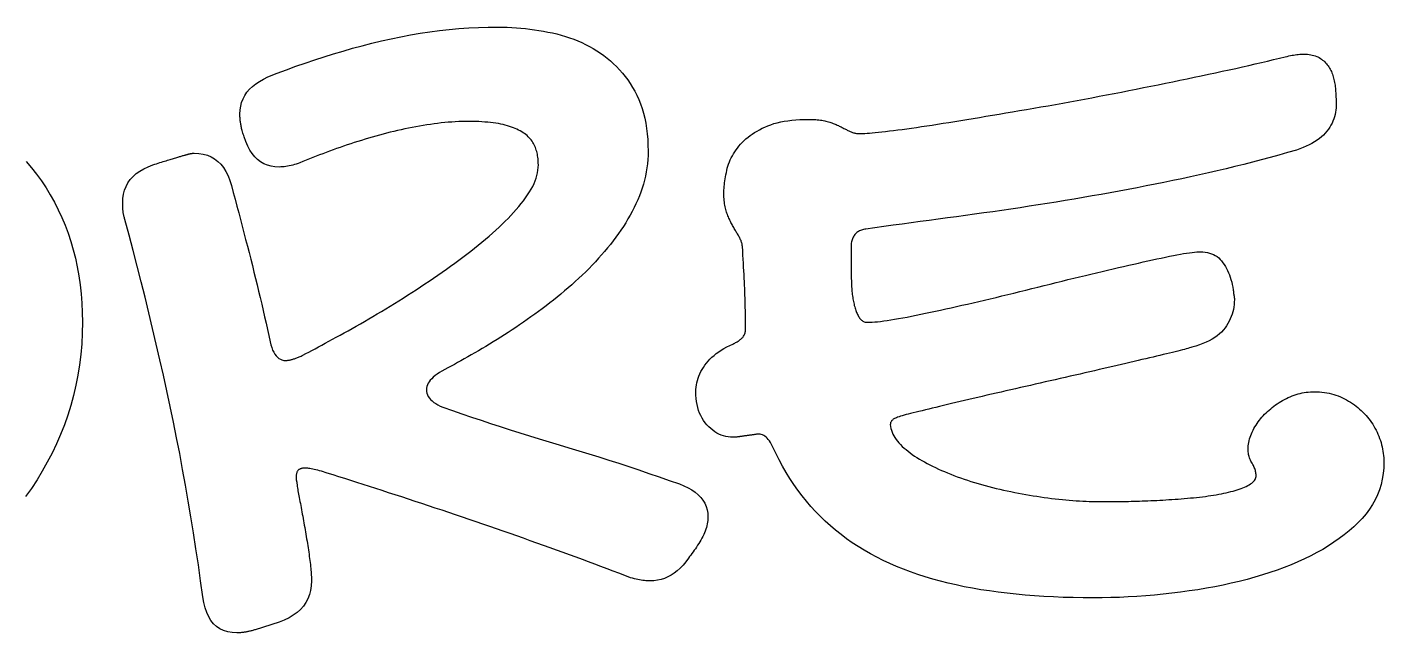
# Model space of a CAD drawing. Header units: millimetres. Extents: x 0 to 54.3, y 0.2 to 27.6.
# Drawn here: x 4.118 to 8.675, y 25.385 to 27.42 of the extents above; entities that cross this region are included whole.
import ezdxf

# ---------------------------------------------------------------- set-up
doc = ezdxf.new("R2010")
doc.units = ezdxf.units.MM

msp = doc.modelspace()

# ---------------------------------------------------------------- linework, layer by layer
for points in [[(5.0339, 26.9643), (5.028, 26.962), (5.0221, 26.96), (5.0162, 26.9581), (5.0104, 26.9564), (5.0046, 26.9549), (4.9988, 26.9536), (4.993, 26.9525), (4.9872, 26.9517), (4.9815, 26.951), (4.9758, 26.9505), (4.9701, 26.9502), (4.9645, 26.9501), (4.9506, 26.9508), (4.9375, 26.9529), (4.9251, 26.9564), (4.9135, 26.9613), (4.9025, 26.9677), (4.8924, 26.9754), (4.883, 26.9846), (4.8743, 26.9952), (4.8663, 27.0072), (4.8591, 27.0205), (4.8527, 27.0353), (4.847, 27.0516), (4.8455, 27.0559), (4.8442, 27.0602), (4.8429, 27.0644), (4.8417, 27.0684), (4.8406, 27.0723), (4.8396, 27.076), (4.8387, 27.0797), (4.8379, 27.0832), (4.8371, 27.0866), (4.8365, 27.0899), (4.8359, 27.093), (4.8354, 27.0961), (4.835, 27.099), (4.8346, 27.1019), (4.8342, 27.1048), (4.8339, 27.1075), (4.8336, 27.1103), (4.8334, 27.113), (4.8332, 27.1156), (4.833, 27.1182), (4.8329, 27.1208), (4.8328, 27.1233), (4.8328, 27.1257), (4.8327, 27.1281), (4.8334, 27.1418), (4.8354, 27.1548), (4.8386, 27.1673), (4.8432, 27.1792), (4.8491, 27.1904), (4.8563, 27.2011), (4.8648, 27.2112), (4.8747, 27.2207), (4.8858, 27.2296), (4.8983, 27.2379), (4.912, 27.2456), (4.9271, 27.2528), (4.9583, 27.265), (4.9896, 27.2769), (5.021, 27.2884), (5.0525, 27.2994), (5.0841, 27.3101), (5.1158, 27.3204), (5.1476, 27.3303), (5.1795, 27.3398), (5.2115, 27.3489), (5.2436, 27.3576), (5.2758, 27.3659), (5.3081, 27.3738), (5.3405, 27.3812), (5.3729, 27.388), (5.4054, 27.3941), (5.4379, 27.3996), (5.4705, 27.4044), (5.5031, 27.4086), (5.5358, 27.4121), (5.5685, 27.415), (5.6013, 27.4172), (5.6341, 27.4188), (5.6669, 27.4198), (5.6998, 27.4201), (5.7153, 27.42), (5.7306, 27.4196), (5.746, 27.4189), (5.7613, 27.4179), (5.7765, 27.4167), (5.7918, 27.4152), (5.807, 27.4135), (5.8221, 27.4114), (5.8372, 27.4091), (5.8523, 27.4065), (5.8673, 27.4037), (5.8823, 27.4005), (5.8972, 27.3971), (5.9118, 27.3932), (5.9261, 27.389), (5.9402, 27.3843), (5.954, 27.3793), (5.9676, 27.3738), (5.9809, 27.368), (5.9939, 27.3618), (6.0067, 27.3551), (6.0192, 27.3481), (6.0315, 27.3407), (6.0435, 27.3329), (6.0552, 27.3246), (6.0665, 27.316), (6.0774, 27.3068), (6.088, 27.2973), (6.0982, 27.2873), (6.108, 27.2768), (6.1175, 27.2659), (6.1266, 27.2545), (6.1353, 27.2427), (6.1436, 27.2305), (6.1516, 27.2178), (6.1592, 27.2047), (6.1663, 27.191), (6.1728, 27.1768), (6.1787, 27.1621), (6.1839, 27.1467), (6.1886, 27.1308), (6.1926, 27.1143), (6.196, 27.0973), (6.1988, 27.0797), (6.2009, 27.0615), (6.2025, 27.0427), (6.2034, 27.0234), (6.2037, 27.0035), (6.2035, 26.9893), (6.2028, 26.9752), (6.2016, 26.9612), (6.1999, 26.9473), (6.1977, 26.9335), (6.1951, 26.9198), (6.1919, 26.9062), (6.1883, 26.8927), (6.1842, 26.8793), (6.1796, 26.866), (6.1746, 26.8528), (6.169, 26.8397), (6.1631, 26.8267), (6.1568, 26.8138), (6.1503, 26.801), (6.1434, 26.7882), (6.1362, 26.7756), (6.1287, 26.7631), (6.1209, 26.7507), (6.1128, 26.7384), (6.1044, 26.7262), (6.0957, 26.7141), (6.0867, 26.702), (6.0773, 26.6901), (6.0677, 26.6783), (6.0579, 26.6666), (6.0478, 26.6549), (6.0376, 26.6434), (6.0271, 26.632), (6.0163, 26.6207), (6.0054, 26.6094), (5.9942, 26.5983), (5.9828, 26.5873), (5.9712, 26.5764), (5.9594, 26.5655), (5.9473, 26.5548), (5.9351, 26.5442), (5.9229, 26.5337), (5.9106, 26.5234), (5.8983, 26.5133), (5.8859, 26.5032), (5.8734, 26.4934), (5.861, 26.4836), (5.8484, 26.4741), (5.8358, 26.4647), (5.8232, 26.4554), (5.8105, 26.4463), (5.7978, 26.4373), (5.785, 26.4284), (5.7723, 26.4197), (5.7596, 26.4112), (5.7469, 26.4028), (5.7343, 26.3945), (5.7217, 26.3863), (5.7091, 26.3783), (5.6965, 26.3704), (5.6839, 26.3627), (5.6714, 26.3551), (5.6589, 26.3476), (5.6464, 26.3402), (5.6341, 26.3331), (5.6219, 26.326), (5.6099, 26.3192), (5.5982, 26.3124), (5.5866, 26.3059), (5.5752, 26.2995), (5.564, 26.2933), (5.5531, 26.2872), (5.5423, 26.2813), (5.5317, 26.2756), (5.5213, 26.27), (5.5111, 26.2646), (5.5029, 26.2595), (5.4953, 26.2544), (5.4885, 26.2493), (5.4824, 26.2442), (5.477, 26.239), (5.4724, 26.2339), (5.4684, 26.2287), (5.4652, 26.2234), (5.4627, 26.2182), (5.4609, 26.2129), (5.4598, 26.2076), (5.4595, 26.2023), (5.4599, 26.1961), (5.461, 26.1902), (5.4629, 26.1846), (5.4656, 26.1791), (5.4691, 26.1739), (5.4733, 26.1689), (5.4783, 26.1641), (5.484, 26.1595), (5.4905, 26.1552), (5.4978, 26.1511), (5.5059, 26.1472), (5.5147, 26.1435), (5.5465, 26.1323), (5.5784, 26.1212), (5.6105, 26.1102), (5.6427, 26.0994), (5.675, 26.0887), (5.7074, 26.0781), (5.74, 26.0676), (5.7726, 26.0572), (5.8055, 26.047), (5.8384, 26.0369), (5.8714, 26.0269), (5.9046, 26.0171), (5.9379, 26.0072), (5.9712, 25.9971), (6.0046, 25.9868), (6.0381, 25.9763), (6.0717, 25.9656), (6.1054, 25.9548), (6.1391, 25.9437), (6.1729, 25.9324), (6.2067, 25.9209), (6.2407, 25.9093), (6.2747, 25.8974), (6.3088, 25.8853), (6.3241, 25.8791), (6.3382, 25.8724), (6.3508, 25.8651), (6.3622, 25.8572), (6.3722, 25.8488), (6.3809, 25.8399), (6.3882, 25.8304), (6.3942, 25.8204), (6.3989, 25.8099), (6.4023, 25.7988), (6.4043, 25.7871), (6.4049, 25.7749), (6.4048, 25.769), (6.4044, 25.763), (6.4036, 25.7571), (6.4027, 25.7511), (6.4014, 25.7451), (6.3998, 25.7391), (6.398, 25.7331), (6.3958, 25.7271), (6.3934, 25.721), (6.3907, 25.715), (6.3877, 25.7089), (6.3845, 25.7028), (6.381, 25.6968), (6.3775, 25.6908), (6.3739, 25.685), (6.3703, 25.6792), (6.3666, 25.6735), (6.3629, 25.6679), (6.3591, 25.6624), (6.3552, 25.6569), (6.3512, 25.6516), (6.3472, 25.6463), (6.3432, 25.6411), (6.3391, 25.6361), (6.3303, 25.6238), (6.3211, 25.6127), (6.3117, 25.6026), (6.3019, 25.5935), (6.2917, 25.5855), (6.2812, 25.5786), (6.2703, 25.5728), (6.2591, 25.568), (6.2476, 25.5643), (6.2357, 25.5616), (6.2234, 25.56), (6.2109, 25.5595), (6.2063, 25.5596), (6.2016, 25.5598), (6.1967, 25.5602), (6.1917, 25.5607), (6.1864, 25.5613), (6.181, 25.5622), (6.1755, 25.5631), (6.1697, 25.5642), (6.1638, 25.5655), (6.1577, 25.5669), (6.1514, 25.5685), (6.145, 25.5702), (6.1256, 25.5776), (6.1059, 25.5851), (6.0861, 25.5927), (6.0659, 25.6002), (6.0456, 25.6079), (6.025, 25.6156), (6.0042, 25.6233), (5.9831, 25.6311), (5.9619, 25.6389), (5.9403, 25.6468), (5.9186, 25.6548), (5.8966, 25.6628), (5.8744, 25.6708), (5.8522, 25.6788), (5.8299, 25.6867), (5.8076, 25.6947), (5.7851, 25.7027), (5.7626, 25.7106), (5.74, 25.7185), (5.7174, 25.7265), (5.6946, 25.7344), (5.6718, 25.7423), (5.6489, 25.7501), (5.626, 25.758), (5.603, 25.7659), (5.5801, 25.7736), (5.5572, 25.7814), (5.5345, 25.7891), (5.5117, 25.7967), (5.4891, 25.8043), (5.4665, 25.8119), (5.4439, 25.8193), (5.4215, 25.8268), (5.3991, 25.8342), (5.3767, 25.8415), (5.3544, 25.8488), (5.3323, 25.856), (5.3105, 25.8631), (5.2889, 25.8701), (5.2676, 25.877), (5.2465, 25.8838), (5.2258, 25.8904), (5.2053, 25.897), (5.1851, 25.9034), (5.1651, 25.9097), (5.1455, 25.916), (5.1261, 25.9221), (5.1069, 25.9281), (5.1003, 25.9298), (5.094, 25.9313), (5.0881, 25.9327), (5.0826, 25.934), (5.0774, 25.9351), (5.0727, 25.9361), (5.0682, 25.9369), (5.0642, 25.9376), (5.0605, 25.9381), (5.0572, 25.9384), (5.0543, 25.9387), (5.0517, 25.9387), (5.0494, 25.9387), (5.0472, 25.9386), (5.045, 25.9383), (5.0429, 25.938), (5.041, 25.9377), (5.0391, 25.9372), (5.0372, 25.9366), (5.0355, 25.936), (5.0339, 25.9352), (5.0323, 25.9344), (5.0309, 25.9335), (5.0295, 25.9325), (5.0282, 25.9314), (5.027, 25.9301), (5.026, 25.9286), (5.025, 25.9269), (5.0242, 25.925), (5.0235, 25.9229), (5.0229, 25.9207), (5.0224, 25.9183), (5.022, 25.9156), (5.0217, 25.9128), (5.0215, 25.9099), (5.0215, 25.9067), (5.0215, 25.9058), (5.0215, 25.9048), (5.0216, 25.9039), (5.0217, 25.9028), (5.0218, 25.9018), (5.0219, 25.9007), (5.0221, 25.8995), (5.0223, 25.8984), (5.0225, 25.8972), (5.0227, 25.8959), (5.023, 25.8947), (5.0233, 25.8933), (5.0235, 25.892), (5.0238, 25.8906), (5.024, 25.8893), (5.0242, 25.8879), (5.0244, 25.8865), (5.0246, 25.8851), (5.0247, 25.8837), (5.0248, 25.8823), (5.0249, 25.8808), (5.025, 25.8794), (5.025, 25.8779), (5.025, 25.8764), (5.0259, 25.8719), (5.0269, 25.867), (5.0279, 25.862), (5.0289, 25.8567), (5.0299, 25.8512), (5.031, 25.8455), (5.0322, 25.8395), (5.0333, 25.8333), (5.0345, 25.8268), (5.0358, 25.8202), (5.0371, 25.8132), (5.0384, 25.8061), (5.0397, 25.7988), (5.0411, 25.7915), (5.0424, 25.7841), (5.0437, 25.7767), (5.0451, 25.7693), (5.0464, 25.7618), (5.0477, 25.7543), (5.0491, 25.7467), (5.0504, 25.7392), (5.0517, 25.7315), (5.0531, 25.7239), (5.0544, 25.7162), (5.0557, 25.7085), (5.057, 25.7009), (5.0582, 25.6933), (5.0595, 25.6858), (5.0606, 25.6784), (5.0618, 25.671), (5.0628, 25.6637), (5.0639, 25.6564), (5.0649, 25.6492), (5.0659, 25.6421), (5.0669, 25.635), (5.0678, 25.628), (5.0686, 25.6212), (5.0694, 25.6145), (5.0701, 25.6081), (5.0707, 25.6018), (5.0713, 25.5958), (5.0718, 25.59), (5.0722, 25.5844), (5.0725, 25.579), (5.0728, 25.5738), (5.073, 25.5688), (5.0731, 25.564), (5.0731, 25.5595), (5.0724, 25.5433), (5.0701, 25.5279), (5.0663, 25.5134), (5.061, 25.4997), (5.0542, 25.4869), (5.046, 25.4749), (5.0361, 25.4638), (5.0248, 25.4534), (5.012, 25.444), (4.9977, 25.4353), (4.9818, 25.4276), (4.9645, 25.4206), (4.8844, 25.3957), (4.8814, 25.3948), (4.8785, 25.394), (4.8757, 25.3932), (4.8729, 25.3924), (4.8702, 25.3917), (4.8675, 25.391), (4.8648, 25.3904), (4.8622, 25.3897), (4.8597, 25.3892), (4.8572, 25.3886), (4.8547, 25.3881), (4.8523, 25.3877), (4.8499, 25.3872), (4.8475, 25.3869), (4.8451, 25.3865), (4.8426, 25.3862), (4.8401, 25.3859), (4.8376, 25.3857), (4.8351, 25.3855), (4.8325, 25.3853), (4.83, 25.3852), (4.8273, 25.3851), (4.8247, 25.385), (4.8221, 25.385), (4.8063, 25.3858), (4.7917, 25.3884), (4.7782, 25.3926), (4.7659, 25.3985), (4.7547, 25.406), (4.7446, 25.4153), (4.7357, 25.4262), (4.7279, 25.4388), (4.7212, 25.4531), (4.7157, 25.4691), (4.7113, 25.4867), (4.7081, 25.5061), (4.7008, 25.56), (4.6932, 25.6138), (4.6852, 25.6675), (4.6769, 25.7211), (4.6683, 25.7746), (4.6594, 25.8279), (4.6501, 25.8811), (4.6404, 25.9342), (4.6305, 25.9871), (4.6202, 26.04), (4.6096, 26.0927), (4.5986, 26.1453), (4.5873, 26.1978), (4.5758, 26.2503), (4.564, 26.3027), (4.552, 26.3552), (4.5397, 26.4076), (4.5272, 26.46), (4.5143, 26.5123), (4.5013, 26.5647), (4.4879, 26.617), (4.4743, 26.6693), (4.4605, 26.7216), (4.4464, 26.7738), (4.4455, 26.7767), (4.4447, 26.7796), (4.444, 26.7824), (4.4433, 26.7852), (4.4427, 26.7879), (4.4421, 26.7905), (4.4416, 26.7931), (4.4412, 26.7956), (4.4409, 26.798), (4.4406, 26.8004), (4.4403, 26.8027), (4.4401, 26.805), (4.44, 26.8072), (4.4399, 26.8093), (4.4397, 26.8115), (4.4396, 26.8136), (4.4395, 26.8156), (4.4395, 26.8176), (4.4394, 26.8196), (4.4393, 26.8216), (4.4393, 26.8235), (4.4393, 26.8254), (4.4392, 26.8272), (4.4392, 26.829), (4.4399, 26.8443), (4.4421, 26.8588), (4.4456, 26.8724), (4.4505, 26.8852), (4.4569, 26.8971), (4.4646, 26.9082), (4.4738, 26.9185), (4.4843, 26.9279), (4.4963, 26.9365), (4.5097, 26.9442), (4.5245, 26.9511), (4.5407, 26.9572), (4.5469, 26.9592), (4.5528, 26.9612), (4.5586, 26.9631), (4.5642, 26.9649), (4.5696, 26.9667), (4.5748, 26.9683), (4.5798, 26.9699), (4.5847, 26.9714), (4.5893, 26.9729), (4.5938, 26.9743), (4.5981, 26.9756), (4.6022, 26.9768), (4.6061, 26.9779), (4.6099, 26.9791), (4.6136, 26.9802), (4.6172, 26.9812), (4.6206, 26.9822), (4.624, 26.9832), (4.6272, 26.9842), (4.6303, 26.9851), (4.6332, 26.986), (4.636, 26.9868), (4.6387, 26.9876), (4.6413, 26.9884), (4.6438, 26.9891), (4.6462, 26.9898), (4.6485, 26.9904), (4.6506, 26.991), (4.6527, 26.9916), (4.6547, 26.9921), (4.6566, 26.9926), (4.6583, 26.9931), (4.66, 26.9935), (4.6616, 26.9939), (4.6631, 26.9943), (4.6645, 26.9946), (4.6658, 26.9949), (4.6671, 26.9951), (4.6684, 26.9954), (4.6697, 26.9956), (4.671, 26.9958), (4.6723, 26.9959), (4.6735, 26.9961), (4.6748, 26.9962), (4.676, 26.9963), (4.6772, 26.9963), (4.6784, 26.9964), (4.6796, 26.9964), (4.6952, 26.9956), (4.7098, 26.9933), (4.7235, 26.9896), (4.7362, 26.9843), (4.748, 26.9775), (4.7588, 26.9692), (4.7688, 26.9594), (4.7777, 26.9481), (4.7858, 26.9353), (4.7929, 26.9209), (4.799, 26.9051), (4.8042, 26.8878), (4.8104, 26.8647), (4.8166, 26.8417), (4.8227, 26.8189), (4.8287, 26.7962), (4.8346, 26.7736), (4.8405, 26.7511), (4.8464, 26.7288), (4.8521, 26.7065), (4.8578, 26.6844), (4.8635, 26.6625), (4.8691, 26.6406), (4.8746, 26.6189), (4.88, 26.5973), (4.8854, 26.5757), (4.8907, 26.5541), (4.8958, 26.5326), (4.9009, 26.5112), (4.906, 26.4898), (4.9109, 26.4685), (4.9157, 26.4472), (4.9205, 26.4259), (4.9252, 26.4047), (4.9297, 26.3836), (4.9342, 26.3625), (4.9368, 26.3525), (4.9396, 26.3435), (4.9428, 26.3352), (4.9463, 26.3279), (4.9501, 26.3214), (4.9543, 26.3158), (4.9587, 26.311), (4.9635, 26.3071), (4.9686, 26.3041), (4.974, 26.3019), (4.9798, 26.3006), (4.9859, 26.3002), (4.9877, 26.3002), (4.9895, 26.3003), (4.9914, 26.3005), (4.9934, 26.3007), (4.9954, 26.301), (4.9974, 26.3013), (4.9995, 26.3017), (5.0017, 26.3022), (5.0039, 26.3027), (5.0061, 26.3033), (5.0084, 26.3039), (5.0108, 26.3046), (5.0132, 26.3054), (5.0157, 26.3062), (5.0182, 26.3071), (5.0209, 26.3081), (5.0236, 26.3091), (5.0264, 26.3102), (5.0292, 26.3113), (5.0322, 26.3125), (5.0352, 26.3138), (5.0382, 26.3151), (5.0414, 26.3165), (5.0446, 26.318), (5.0543, 26.3231), (5.0643, 26.3285), (5.0746, 26.334), (5.0853, 26.3397), (5.0963, 26.3457), (5.1076, 26.3518), (5.1193, 26.3581), (5.1313, 26.3647), (5.1436, 26.3714), (5.1563, 26.3783), (5.1693, 26.3854), (5.1826, 26.3928), (5.1962, 26.4003), (5.2098, 26.4079), (5.2236, 26.4156), (5.2374, 26.4235), (5.2514, 26.4316), (5.2654, 26.4397), (5.2795, 26.448), (5.2938, 26.4565), (5.3081, 26.465), (5.3226, 26.4738), (5.3371, 26.4826), (5.3518, 26.4916), (5.3664, 26.5007), (5.3811, 26.5099), (5.3957, 26.5191), (5.4103, 26.5285), (5.4249, 26.5379), (5.4394, 26.5475), (5.454, 26.5571), (5.4685, 26.5668), (5.483, 26.5766), (5.4974, 26.5864), (5.5118, 26.5964), (5.5262, 26.6064), (5.5405, 26.6165), (5.5545, 26.6266), (5.5683, 26.6367), (5.5818, 26.6468), (5.5951, 26.6569), (5.6081, 26.667), (5.6209, 26.6771), (5.6335, 26.6871), (5.6458, 26.6972), (5.6578, 26.7073), (5.6696, 26.7174), (5.6812, 26.7275), (5.6924, 26.7376), (5.7033, 26.7476), (5.7138, 26.7577), (5.724, 26.7677), (5.7338, 26.7776), (5.7432, 26.7876), (5.7523, 26.7975), (5.7611, 26.8074), (5.7695, 26.8173), (5.7775, 26.8272), (5.7851, 26.837), (5.7924, 26.8468), (5.7993, 26.8565), (5.8055, 26.8662), (5.8111, 26.8757), (5.8162, 26.8852), (5.8206, 26.8945), (5.8245, 26.9038), (5.8277, 26.9129), (5.8304, 26.922), (5.8325, 26.9309), (5.834, 26.9398), (5.8349, 26.9485), (5.8352, 26.9572), (5.8351, 26.9625), (5.8349, 26.9677), (5.8346, 26.9729), (5.8341, 26.978), (5.8335, 26.983), (5.8327, 26.9879), (5.8318, 26.9928), (5.8308, 26.9976), (5.8297, 27.0023), (5.8284, 27.0069), (5.8269, 27.0115), (5.8254, 27.0159), (5.8236, 27.0204), (5.8216, 27.0247), (5.8194, 27.0289), (5.817, 27.033), (5.8143, 27.037), (5.8114, 27.0409), (5.8082, 27.0447), (5.8048, 27.0484), (5.8012, 27.052), (5.7973, 27.0555), (5.7932, 27.0589), (5.7889, 27.0622), (5.7843, 27.0654), (5.7795, 27.0685), (5.7743, 27.0715), (5.769, 27.0743), (5.7634, 27.077), (5.7575, 27.0796), (5.7514, 27.0821), (5.745, 27.0844), (5.7383, 27.0866), (5.7314, 27.0887), (5.7242, 27.0907), (5.7168, 27.0925), (5.709, 27.0942), (5.701, 27.0958), (5.6926, 27.0972), (5.6838, 27.0984), (5.6748, 27.0996), (5.6653, 27.1005), (5.6556, 27.1013), (5.6455, 27.102), (5.6351, 27.1025), (5.6244, 27.1029), (5.6133, 27.1031), (5.6019, 27.1032), (5.5906, 27.1031), (5.5792, 27.1029), (5.5677, 27.1025), (5.5561, 27.1019), (5.5445, 27.1012), (5.5327, 27.1003), (5.5209, 27.0993), (5.5089, 27.0981), (5.4969, 27.0967), (5.4848, 27.0952), (5.4726, 27.0935), (5.4604, 27.0916), (5.4481, 27.0896), (5.4358, 27.0875), (5.4235, 27.0853), (5.4112, 27.083), (5.3989, 27.0806), (5.3867, 27.078), (5.3745, 27.0754), (5.3622, 27.0726), (5.35, 27.0698), (5.3378, 27.0668), (5.3256, 27.0637), (5.3135, 27.0605), (5.3013, 27.0572), (5.2892, 27.0538), (5.2771, 27.0503), (5.265, 27.0468), (5.253, 27.0432), (5.2409, 27.0395), (5.2289, 27.0358), (5.2169, 27.032), (5.205, 27.0281), (5.193, 27.0241), (5.1811, 27.0201), (5.1693, 27.0159), (5.1574, 27.0118), (5.1457, 27.0076), (5.1341, 27.0034), (5.1226, 26.9991), (5.1111, 26.9949), (5.0998, 26.9906), (5.0886, 26.9863), (5.0775, 26.9819), (5.0664, 26.9776), (5.0555, 26.9732), (5.0447, 26.9688), (5.0339, 26.9643)], [(6.5759, 26.0527), (6.5749, 26.0527), (6.5739, 26.0526), (6.5728, 26.0526), (6.5716, 26.0525), (6.5703, 26.0524), (6.569, 26.0522), (6.5675, 26.0521), (6.566, 26.0519), (6.5643, 26.0517), (6.5626, 26.0515), (6.5608, 26.0512), (6.5589, 26.0509), (6.557, 26.0506), (6.555, 26.0503), (6.553, 26.05), (6.551, 26.0497), (6.549, 26.0494), (6.5469, 26.0491), (6.5448, 26.0488), (6.5427, 26.0485), (6.5406, 26.0482), (6.5384, 26.0479), (6.5362, 26.0476), (6.534, 26.0473), (6.5318, 26.0471), (6.5296, 26.0468), (6.5274, 26.0465), (6.5252, 26.0462), (6.523, 26.0459), (6.5209, 26.0456), (6.5187, 26.0453), (6.5166, 26.045), (6.5145, 26.0447), (6.5124, 26.0444), (6.5103, 26.0441), (6.5082, 26.0438), (6.5062, 26.0435), (6.5042, 26.0432), (6.5023, 26.043), (6.5005, 26.0428), (6.4987, 26.0426), (6.4971, 26.0425), (6.4955, 26.0423), (6.494, 26.0422), (6.4925, 26.0421), (6.4911, 26.0421), (6.4898, 26.042), (6.4886, 26.042), (6.4804, 26.0423), (6.4723, 26.0432), (6.4645, 26.0446), (6.4568, 26.0467), (6.4492, 26.0493), (6.4419, 26.0525), (6.4347, 26.0562), (6.4277, 26.0606), (6.4208, 26.0655), (6.4142, 26.0711), (6.4077, 26.0772), (6.4014, 26.0839), (6.3954, 26.091), (6.3899, 26.0986), (6.385, 26.1065), (6.3806, 26.1148), (6.3767, 26.1235), (6.3733, 26.1326), (6.3705, 26.1421), (6.3681, 26.1519), (6.3663, 26.1621), (6.365, 26.1728), (6.3642, 26.1838), (6.364, 26.1951), (6.3642, 26.2028), (6.3648, 26.2105), (6.3659, 26.2181), (6.3673, 26.2256), (6.3692, 26.2331), (6.3715, 26.2405), (6.3743, 26.2479), (6.3774, 26.2553), (6.381, 26.2626), (6.385, 26.2698), (6.3894, 26.277), (6.3942, 26.2842), (6.3995, 26.2912), (6.4053, 26.298), (6.4115, 26.3046), (6.4182, 26.3111), (6.4253, 26.3173), (6.433, 26.3233), (6.4411, 26.3292), (6.4496, 26.3348), (6.4587, 26.3402), (6.4682, 26.3455), (6.4782, 26.3505), (6.4886, 26.3554), (6.4918, 26.3569), (6.4949, 26.3584), (6.4979, 26.36), (6.5008, 26.3616), (6.5035, 26.3633), (6.5062, 26.3649), (6.5087, 26.3667), (6.5112, 26.3684), (6.5135, 26.3702), (6.5157, 26.3721), (6.5178, 26.3739), (6.5198, 26.3759), (6.5216, 26.3779), (6.5233, 26.38), (6.5248, 26.3823), (6.5262, 26.3847), (6.5274, 26.3872), (6.5285, 26.3899), (6.5293, 26.3927), (6.5301, 26.3956), (6.5306, 26.3987), (6.531, 26.4019), (6.5313, 26.4053), (6.5313, 26.4088), (6.5313, 26.4183), (6.5313, 26.428), (6.5312, 26.4378), (6.531, 26.4477), (6.5309, 26.4577), (6.5307, 26.4678), (6.5304, 26.478), (6.5302, 26.4883), (6.5298, 26.4988), (6.5295, 26.5093), (6.5291, 26.52), (6.5287, 26.5308), (6.5282, 26.5417), (6.5277, 26.553), (6.5272, 26.5646), (6.5266, 26.5766), (6.526, 26.5888), (6.5253, 26.6013), (6.5247, 26.6142), (6.5239, 26.6273), (6.5232, 26.6408), (6.5224, 26.6545), (6.5215, 26.6686), (6.5207, 26.683), (6.5203, 26.6859), (6.5198, 26.6889), (6.5193, 26.6918), (6.5186, 26.6947), (6.5178, 26.6975), (6.5169, 26.7004), (6.5159, 26.7032), (6.5147, 26.7059), (6.5135, 26.7087), (6.5121, 26.7114), (6.5107, 26.7141), (6.5091, 26.7168), (6.5074, 26.7195), (6.5058, 26.7223), (6.5041, 26.7251), (6.5024, 26.728), (6.5006, 26.7309), (6.4989, 26.734), (6.4971, 26.737), (6.4952, 26.7402), (6.4934, 26.7434), (6.4915, 26.7466), (6.4896, 26.7499), (6.4877, 26.7533), (6.4858, 26.7568), (6.4839, 26.7603), (6.4821, 26.7638), (6.4803, 26.7675), (6.4785, 26.7712), (6.4768, 26.7749), (6.4751, 26.7787), (6.4735, 26.7826), (6.4719, 26.7865), (6.4703, 26.7905), (6.4687, 26.7946), (6.4672, 26.7987), (6.4658, 26.803), (6.4645, 26.8074), (6.4634, 26.812), (6.4623, 26.8167), (6.4614, 26.8217), (6.4606, 26.8268), (6.4599, 26.832), (6.4593, 26.8375), (6.4589, 26.8431), (6.4586, 26.8489), (6.4584, 26.8549), (6.4583, 26.861), (6.4584, 26.8668), (6.4586, 26.8726), (6.459, 26.8786), (6.4594, 26.8847), (6.46, 26.8909), (6.4608, 26.8973), (6.4617, 26.9038), (6.4627, 26.9105), (6.4639, 26.9173), (6.4651, 26.9242), (6.4666, 26.9313), (6.4681, 26.9385), (6.4699, 26.9457), (6.472, 26.9529), (6.4744, 26.96), (6.477, 26.967), (6.48, 26.9739), (6.4833, 26.9808), (6.4868, 26.9876), (6.4907, 26.9943), (6.4948, 27.0009), (6.4993, 27.0075), (6.504, 27.014), (6.5091, 27.0204), (6.5145, 27.0267), (6.5202, 27.0328), (6.5262, 27.0388), (6.5326, 27.0445), (6.5394, 27.0501), (6.5465, 27.0556), (6.5539, 27.0608), (6.5617, 27.0659), (6.5698, 27.0708), (6.5783, 27.0755), (6.5872, 27.0801), (6.5963, 27.0845), (6.6059, 27.0886), (6.616, 27.0924), (6.6265, 27.0958), (6.6376, 27.0988), (6.6491, 27.1015), (6.6611, 27.1039), (6.6736, 27.1058), (6.6865, 27.1074), (6.7, 27.1087), (6.7139, 27.1096), (6.7283, 27.1101), (6.7432, 27.1103), (6.7494, 27.1103), (6.7553, 27.1101), (6.7611, 27.1099), (6.7668, 27.1095), (6.7722, 27.1091), (6.7775, 27.1085), (6.7826, 27.1079), (6.7875, 27.1072), (6.7923, 27.1063), (6.7969, 27.1054), (6.8013, 27.1043), (6.8055, 27.1032), (6.8097, 27.102), (6.8137, 27.1007), (6.8176, 27.0995), (6.8215, 27.0981), (6.8252, 27.0968), (6.8289, 27.0954), (6.8325, 27.094), (6.836, 27.0925), (6.8394, 27.091), (6.8428, 27.0895), (6.846, 27.0879), (6.8492, 27.0863), (6.8523, 27.0847), (6.8553, 27.0831), (6.8583, 27.0815), (6.8612, 27.08), (6.8641, 27.0786), (6.867, 27.0772), (6.8698, 27.0758), (6.8725, 27.0744), (6.8752, 27.0731), (6.8779, 27.0718), (6.8805, 27.0706), (6.883, 27.0694), (6.8855, 27.0682), (6.8881, 27.0672), (6.8906, 27.0662), (6.8932, 27.0654), (6.8958, 27.0647), (6.8984, 27.064), (6.901, 27.0635), (6.9036, 27.063), (6.9062, 27.0627), (6.9088, 27.0624), (6.9115, 27.0623), (6.9142, 27.0622), (6.9193, 27.0623), (6.9252, 27.0625), (6.932, 27.0629), (6.9395, 27.0634), (6.9478, 27.0641), (6.9569, 27.0649), (6.9668, 27.0659), (6.9775, 27.067), (6.9889, 27.0683), (7.0012, 27.0697), (7.0143, 27.0712), (7.0281, 27.0729), (7.0426, 27.0748), (7.0576, 27.0767), (7.073, 27.0788), (7.0889, 27.081), (7.1054, 27.0834), (7.1223, 27.0858), (7.1396, 27.0884), (7.1575, 27.0911), (7.1758, 27.094), (7.1947, 27.0969), (7.214, 27.1), (7.2338, 27.1032), (7.254, 27.1065), (7.2745, 27.1099), (7.2954, 27.1133), (7.3167, 27.1168), (7.3382, 27.1204), (7.3602, 27.1241), (7.3825, 27.1279), (7.4051, 27.1317), (7.4281, 27.1356), (7.4514, 27.1395), (7.475, 27.1436), (7.4991, 27.1477), (7.5233, 27.1519), (7.5475, 27.1561), (7.5719, 27.1604), (7.5963, 27.1648), (7.6208, 27.1693), (7.6453, 27.1737), (7.6699, 27.1783), (7.6945, 27.1829), (7.7192, 27.1876), (7.744, 27.1923), (7.7688, 27.1971), (7.7937, 27.202), (7.8186, 27.2069), (7.8434, 27.2118), (7.8681, 27.2168), (7.8926, 27.2217), (7.9171, 27.2266), (7.9415, 27.2316), (7.9658, 27.2366), (7.99, 27.2416), (8.0141, 27.2466), (8.0381, 27.2516), (8.0619, 27.2566), (8.0857, 27.2617), (8.1093, 27.2667), (8.1325, 27.2717), (8.1553, 27.2767), (8.1777, 27.2816), (8.1998, 27.2866), (8.2215, 27.2915), (8.2428, 27.2964), (8.2638, 27.3012), (8.2844, 27.3061), (8.3046, 27.3109), (8.3244, 27.3157), (8.3439, 27.3204), (8.3498, 27.3218), (8.3555, 27.3231), (8.3612, 27.3243), (8.3667, 27.3254), (8.372, 27.3263), (8.3773, 27.3271), (8.3824, 27.3278), (8.3874, 27.3283), (8.3923, 27.3288), (8.3971, 27.3291), (8.4017, 27.3293), (8.4062, 27.3293), (8.4124, 27.3292), (8.4183, 27.3288), (8.424, 27.3283), (8.4295, 27.3274), (8.4348, 27.3264), (8.4398, 27.3251), (8.4447, 27.3236), (8.4494, 27.3218), (8.4538, 27.3198), (8.458, 27.3176), (8.4621, 27.3151), (8.4659, 27.3124), (8.4695, 27.3095), (8.473, 27.3065), (8.4763, 27.3034), (8.4794, 27.3002), (8.4824, 27.2969), (8.4852, 27.2935), (8.4879, 27.2899), (8.4904, 27.2863), (8.4927, 27.2825), (8.4949, 27.2786), (8.497, 27.2747), (8.4988, 27.2706), (8.5005, 27.2664), (8.5022, 27.2621), (8.5037, 27.2577), (8.505, 27.2533), (8.5063, 27.2487), (8.5075, 27.2441), (8.5085, 27.2394), (8.5095, 27.2346), (8.5103, 27.2297), (8.5111, 27.2247), (8.5117, 27.2196), (8.5122, 27.2145), (8.5126, 27.2093), (8.513, 27.2042), (8.5133, 27.1992), (8.5137, 27.1942), (8.5139, 27.1893), (8.5142, 27.1844), (8.5144, 27.1796), (8.5145, 27.1749), (8.5147, 27.1702), (8.5148, 27.1656), (8.5148, 27.1611), (8.5148, 27.1566), (8.5146, 27.1489), (8.514, 27.1414), (8.5129, 27.1339), (8.5114, 27.1264), (8.5094, 27.1191), (8.507, 27.1119), (8.5042, 27.1047), (8.501, 27.0977), (8.4973, 27.0907), (8.4932, 27.0838), (8.4887, 27.077), (8.4837, 27.0703), (8.4782, 27.0637), (8.4722, 27.0574), (8.4656, 27.0513), (8.4585, 27.0454), (8.4508, 27.0398), (8.4425, 27.0344), (8.4337, 27.0293), (8.4243, 27.0244), (8.4144, 27.0197), (8.4039, 27.0152), (8.3929, 27.011), (8.3813, 27.007), (8.3519, 26.9985), (8.3225, 26.9902), (8.293, 26.9821), (8.2635, 26.9741), (8.2339, 26.9663), (8.2044, 26.9587), (8.1747, 26.9513), (8.1451, 26.9441), (8.1154, 26.9371), (8.0857, 26.9303), (8.0559, 26.9236), (8.0261, 26.9171), (7.9962, 26.9108), (7.9664, 26.9046), (7.9364, 26.8984), (7.9065, 26.8924), (7.8765, 26.8865), (7.8465, 26.8806), (7.8164, 26.8749), (7.7863, 26.8693), (7.7562, 26.8637), (7.726, 26.8583), (7.6958, 26.8529), (7.6655, 26.8477), (7.6353, 26.8425), (7.6049, 26.8375), (7.5746, 26.8325), (7.5443, 26.8276), (7.5139, 26.8228), (7.4835, 26.8181), (7.453, 26.8135), (7.4226, 26.8089), (7.3921, 26.8045), (7.3616, 26.8001), (7.3311, 26.7958), (7.3005, 26.7916), (7.27, 26.7874), (7.2394, 26.7833), (7.2089, 26.7791), (7.1785, 26.775), (7.148, 26.7708), (7.1176, 26.7667), (7.0872, 26.7625), (7.0568, 26.7584), (7.0264, 26.7542), (6.9961, 26.7501), (6.9658, 26.7459), (6.9355, 26.7417), (6.9315, 26.7411), (6.9276, 26.7402), (6.9238, 26.7392), (6.9203, 26.7381), (6.9169, 26.7368), (6.9137, 26.7353), (6.9107, 26.7337), (6.9078, 26.7319), (6.9051, 26.7299), (6.9026, 26.7278), (6.9003, 26.7255), (6.8981, 26.7231), (6.8961, 26.7205), (6.8943, 26.7177), (6.8927, 26.7149), (6.8912, 26.7119), (6.8899, 26.7087), (6.8888, 26.7055), (6.8878, 26.7021), (6.8871, 26.6985), (6.8864, 26.6948), (6.886, 26.691), (6.8858, 26.6871), (6.8857, 26.683), (6.8857, 26.61), (6.8857, 26.6049), (6.8857, 26.5999), (6.8858, 26.5947), (6.8859, 26.5896), (6.886, 26.5845), (6.8861, 26.5793), (6.8863, 26.5741), (6.8865, 26.5688), (6.8867, 26.5636), (6.8869, 26.5583), (6.8872, 26.553), (6.8874, 26.5477), (6.8878, 26.5424), (6.8882, 26.5371), (6.8886, 26.532), (6.8891, 26.5269), (6.8897, 26.5219), (6.8903, 26.517), (6.891, 26.5121), (6.8918, 26.5073), (6.8926, 26.5026), (6.8935, 26.498), (6.8945, 26.4934), (6.8955, 26.4889), (6.8965, 26.4845), (6.8977, 26.4803), (6.8989, 26.4762), (6.9001, 26.4722), (6.9014, 26.4684), (6.9028, 26.4647), (6.9042, 26.4611), (6.9057, 26.4577), (6.9073, 26.4544), (6.9089, 26.4512), (6.9106, 26.4482), (6.9124, 26.4453), (6.9142, 26.4426), (6.9161, 26.4401), (6.9182, 26.4379), (6.9203, 26.4359), (6.9225, 26.4341), (6.9248, 26.4326), (6.9273, 26.4313), (6.9298, 26.4303), (6.9324, 26.4294), (6.9351, 26.4288), (6.9379, 26.4285), (6.9409, 26.4284), (6.9483, 26.4285), (6.9564, 26.4289), (6.9652, 26.4295), (6.9746, 26.4304), (6.9847, 26.4315), (6.9954, 26.4328), (7.0068, 26.4344), (7.0188, 26.4363), (7.0315, 26.4384), (7.0449, 26.4407), (7.0589, 26.4433), (7.0735, 26.4462), (7.0887, 26.4492), (7.1041, 26.4523), (7.1199, 26.4556), (7.136, 26.4589), (7.1525, 26.4624), (7.1692, 26.466), (7.1863, 26.4697), (7.2037, 26.4735), (7.2214, 26.4774), (7.2394, 26.4814), (7.2578, 26.4856), (7.2765, 26.4898), (7.2954, 26.4941), (7.3145, 26.4986), (7.3337, 26.503), (7.3531, 26.5076), (7.3726, 26.5122), (7.3922, 26.517), (7.412, 26.5217), (7.432, 26.5266), (7.4521, 26.5315), (7.4723, 26.5365), (7.4927, 26.5416), (7.5133, 26.5468), (7.5338, 26.5519), (7.5542, 26.557), (7.5743, 26.562), (7.5943, 26.567), (7.6141, 26.5718), (7.6337, 26.5766), (7.6531, 26.5813), (7.6724, 26.586), (7.6914, 26.5905), (7.7103, 26.595), (7.7289, 26.5994), (7.7474, 26.6038), (7.7656, 26.608), (7.7835, 26.6121), (7.801, 26.6162), (7.8181, 26.6201), (7.8348, 26.6239), (7.8512, 26.6276), (7.8671, 26.6312), (7.8828, 26.6346), (7.898, 26.638), (7.9129, 26.6412), (7.9274, 26.6444), (7.9415, 26.6474), (7.9551, 26.6502), (7.968, 26.6528), (7.9802, 26.6552), (7.9918, 26.6573), (8.0026, 26.6591), (8.0127, 26.6607), (8.0222, 26.6621), (8.0309, 26.6632), (8.039, 26.6641), (8.0464, 26.6647), (8.053, 26.6651), (8.059, 26.6652), (8.0672, 26.6649), (8.075, 26.6642), (8.0825, 26.6629), (8.0896, 26.6611), (8.0964, 26.6589), (8.1029, 26.6561), (8.109, 26.6528), (8.1148, 26.649), (8.1203, 26.6447), (8.1254, 26.6398), (8.1302, 26.6345), (8.1347, 26.6287), (8.1389, 26.6225), (8.1428, 26.616), (8.1465, 26.6093), (8.15, 26.6023), (8.1533, 26.595), (8.1563, 26.5875), (8.1591, 26.5797), (8.1616, 26.5717), (8.1639, 26.5634), (8.166, 26.5549), (8.1678, 26.5461), (8.1694, 26.537), (8.1694, 26.5355), (8.1695, 26.5341), (8.1695, 26.5327), (8.1696, 26.5313), (8.1697, 26.5299), (8.1699, 26.5285), (8.17, 26.5272), (8.1702, 26.5259), (8.1704, 26.5246), (8.1707, 26.5234), (8.1709, 26.5222), (8.1712, 26.521), (8.1715, 26.5198), (8.1717, 26.5185), (8.172, 26.5173), (8.1722, 26.516), (8.1724, 26.5147), (8.1725, 26.5134), (8.1727, 26.5121), (8.1728, 26.5107), (8.1729, 26.5093), (8.1729, 26.5079), (8.173, 26.5064), (8.173, 26.5049), (8.1728, 26.4964), (8.1721, 26.488), (8.171, 26.4796), (8.1695, 26.4714), (8.1676, 26.4633), (8.1652, 26.4553), (8.1624, 26.4474), (8.1591, 26.4397), (8.1555, 26.432), (8.1513, 26.4244), (8.1468, 26.417), (8.1418, 26.4097), (8.1363, 26.4026), (8.1301, 26.3958), (8.1232, 26.3893), (8.1156, 26.3831), (8.1074, 26.3772), (8.0984, 26.3716), (8.0888, 26.3664), (8.0785, 26.3614), (8.0675, 26.3568), (8.0559, 26.3524), (8.0436, 26.3484), (8.0305, 26.3447), (8.0267, 26.3435), (8.0222, 26.3421), (8.0172, 26.3406), (8.0115, 26.3391), (8.0053, 26.3374), (7.9985, 26.3356), (7.9911, 26.3337), (7.9831, 26.3316), (7.9745, 26.3295), (7.9653, 26.3273), (7.9555, 26.3249), (7.9451, 26.3224), (7.9342, 26.3199), (7.9231, 26.3172), (7.9116, 26.3145), (7.8998, 26.3118), (7.8876, 26.3089), (7.8752, 26.306), (7.8624, 26.303), (7.8493, 26.2999), (7.8359, 26.2967), (7.8222, 26.2935), (7.8081, 26.2902), (7.7937, 26.2868), (7.7791, 26.2834), (7.7643, 26.2799), (7.7492, 26.2764), (7.734, 26.2729), (7.7186, 26.2693), (7.7029, 26.2657), (7.6871, 26.262), (7.6711, 26.2583), (7.6548, 26.2546), (7.6384, 26.2508), (7.6218, 26.247), (7.605, 26.2432), (7.5881, 26.2394), (7.5713, 26.2355), (7.5545, 26.2317), (7.5377, 26.2279), (7.521, 26.2241), (7.5044, 26.2203), (7.4878, 26.2165), (7.4713, 26.2127), (7.4548, 26.209), (7.4383, 26.2052), (7.4219, 26.2015), (7.4056, 26.1978), (7.3893, 26.1941), (7.3733, 26.1904), (7.3574, 26.1868), (7.3418, 26.1832), (7.3263, 26.1796), (7.311, 26.176), (7.2959, 26.1724), (7.2809, 26.1689), (7.2662, 26.1654), (7.2516, 26.1619), (7.2373, 26.1585), (7.2231, 26.1551), (7.2092, 26.1517), (7.1957, 26.1485), (7.1827, 26.1453), (7.1702, 26.1423), (7.158, 26.1394), (7.1463, 26.1366), (7.135, 26.1339), (7.1242, 26.1313), (7.1137, 26.1289), (7.1038, 26.1265), (7.0942, 26.1243), (7.0851, 26.1221), (7.0773, 26.1201), (7.0701, 26.1181), (7.0634, 26.1162), (7.0573, 26.1144), (7.0517, 26.1127), (7.0466, 26.111), (7.042, 26.1094), (7.038, 26.1079), (7.0345, 26.1064), (7.0315, 26.1051), (7.0291, 26.1038), (7.0272, 26.1025), (7.0257, 26.1013), (7.0242, 26.1001), (7.0229, 26.0988), (7.0218, 26.0974), (7.0208, 26.096), (7.0199, 26.0945), (7.0191, 26.093), (7.0185, 26.0915), (7.018, 26.0899), (7.0177, 26.0882), (7.0175, 26.0865), (7.0174, 26.0847), (7.0182, 26.0782), (7.0195, 26.0718), (7.0213, 26.0655), (7.0235, 26.0592), (7.0261, 26.053), (7.0292, 26.0469), (7.0328, 26.0409), (7.0368, 26.0349), (7.0413, 26.029), (7.0462, 26.0232), (7.0516, 26.0174), (7.0575, 26.0117), (7.0637, 26.0061), (7.0702, 26.0006), (7.077, 25.9952), (7.084, 25.9898), (7.0913, 25.9845), (7.0989, 25.9792), (7.1067, 25.9741), (7.1149, 25.969), (7.1233, 25.964), (7.1319, 25.9591), (7.1409, 25.9542), (7.1501, 25.9494), (7.1595, 25.9447), (7.1692, 25.9401), (7.179, 25.9355), (7.189, 25.931), (7.1993, 25.9266), (7.2097, 25.9223), (7.2204, 25.918), (7.2312, 25.9138), (7.2422, 25.9097), (7.2534, 25.9057), (7.2649, 25.9017), (7.2765, 25.8978), (7.2882, 25.894), (7.3001, 25.8903), (7.312, 25.8867), (7.324, 25.8832), (7.336, 25.8799), (7.3482, 25.8766), (7.3604, 25.8735), (7.3726, 25.8705), (7.385, 25.8676), (7.3974, 25.8648), (7.4099, 25.8621), (7.4225, 25.8595), (7.4351, 25.857), (7.4476, 25.8546), (7.4602, 25.8523), (7.4726, 25.8501), (7.4851, 25.848), (7.4975, 25.8459), (7.5099, 25.844), (7.5222, 25.8421), (7.5345, 25.8403), (7.5468, 25.8386), (7.559, 25.837), (7.5712, 25.8355), (7.5833, 25.834), (7.5952, 25.8327), (7.607, 25.8316), (7.6186, 25.8305), (7.6301, 25.8296), (7.6415, 25.8288), (7.6527, 25.8281), (7.6638, 25.8276), (7.6747, 25.8271), (7.6854, 25.8268), (7.696, 25.8266), (7.7065, 25.8266), (7.7111, 25.8266), (7.716, 25.8266), (7.7213, 25.8266), (7.7269, 25.8266), (7.7328, 25.8266), (7.739, 25.8266), (7.7455, 25.8266), (7.7524, 25.8266), (7.7596, 25.8266), (7.7671, 25.8266), (7.7749, 25.8266), (7.783, 25.8266), (7.7914, 25.8266), (7.7999, 25.8266), (7.8086, 25.8267), (7.8174, 25.8269), (7.8263, 25.827), (7.8353, 25.8272), (7.8445, 25.8275), (7.8539, 25.8278), (7.8633, 25.8281), (7.8729, 25.8284), (7.8827, 25.8288), (7.8925, 25.8292), (7.9025, 25.8297), (7.9125, 25.8302), (7.9226, 25.8307), (7.9327, 25.8313), (7.9429, 25.8319), (7.9531, 25.8326), (7.9633, 25.8333), (7.9737, 25.834), (7.984, 25.8347), (7.9944, 25.8355), (8.0049, 25.8364), (8.0154, 25.8372), (8.0259, 25.8382), (8.0361, 25.8392), (8.0462, 25.8402), (8.0562, 25.8413), (8.0659, 25.8425), (8.0755, 25.8437), (8.0849, 25.845), (8.0941, 25.8463), (8.1032, 25.8478), (8.1121, 25.8492), (8.1208, 25.8508), (8.1294, 25.8524), (8.1377, 25.8541), (8.1458, 25.8558), (8.1536, 25.8576), (8.1612, 25.8595), (8.1686, 25.8615), (8.1756, 25.8635), (8.1825, 25.8656), (8.1891, 25.8678), (8.1955, 25.8701), (8.2016, 25.8724), (8.2074, 25.8748), (8.213, 25.8773), (8.2183, 25.8799), (8.2231, 25.8825), (8.2275, 25.8853), (8.2313, 25.8881), (8.2348, 25.891), (8.2377, 25.894), (8.2403, 25.8971), (8.2423, 25.9003), (8.2439, 25.9035), (8.2451, 25.9069), (8.2458, 25.9103), (8.246, 25.9138), (8.2459, 25.9171), (8.2456, 25.9204), (8.2451, 25.9237), (8.2445, 25.9271), (8.2437, 25.9304), (8.2426, 25.9338), (8.2414, 25.9373), (8.24, 25.9407), (8.2385, 25.9442), (8.2367, 25.9477), (8.2348, 25.9512), (8.2326, 25.9548), (8.2305, 25.9583), (8.2285, 25.962), (8.2268, 25.9657), (8.2252, 25.9694), (8.2238, 25.9732), (8.2226, 25.977), (8.2216, 25.9809), (8.2208, 25.9848), (8.2201, 25.9888), (8.2196, 25.9928), (8.2194, 25.9969), (8.2193, 26.0011), (8.2194, 26.007), (8.2198, 26.0129), (8.2205, 26.0188), (8.2214, 26.0247), (8.2227, 26.0306), (8.2242, 26.0364), (8.2259, 26.0423), (8.228, 26.0481), (8.2303, 26.054), (8.2329, 26.0598), (8.2357, 26.0656), (8.2389, 26.0714), (8.2422, 26.0771), (8.2457, 26.0828), (8.2494, 26.0883), (8.2532, 26.0937), (8.2572, 26.0991), (8.2613, 26.1043), (8.2656, 26.1095), (8.2701, 26.1145), (8.2747, 26.1195), (8.2795, 26.1243), (8.2845, 26.1291), (8.2896, 26.1337), (8.2949, 26.1382), (8.3002, 26.1426), (8.3057, 26.1468), (8.3114, 26.1509), (8.3171, 26.1548), (8.323, 26.1586), (8.329, 26.1623), (8.3351, 26.1658), (8.3413, 26.1691), (8.3477, 26.1723), (8.3542, 26.1753), (8.3608, 26.1782), (8.3675, 26.1809), (8.3742, 26.1834), (8.3809, 26.1856), (8.3876, 26.1876), (8.3944, 26.1894), (8.4011, 26.1909), (8.4079, 26.1922), (8.4146, 26.1933), (8.4214, 26.1941), (8.4282, 26.1947), (8.435, 26.195), (8.4418, 26.1951), (8.4504, 26.195), (8.4588, 26.1946), (8.4671, 26.1939), (8.4753, 26.1929), (8.4833, 26.1916), (8.4912, 26.19), (8.499, 26.1882), (8.5067, 26.186), (8.5143, 26.1836), (8.5217, 26.1809), (8.529, 26.1779), (8.5362, 26.1747), (8.5432, 26.1712), (8.5501, 26.1675), (8.5568, 26.1636), (8.5634, 26.1596), (8.5698, 26.1554), (8.576, 26.1511), (8.5821, 26.1465), (8.588, 26.1418), (8.5938, 26.1369), (8.5994, 26.1319), (8.6048, 26.1266), (8.6101, 26.1212), (8.6152, 26.1157), (8.6201, 26.11), (8.6248, 26.1042), (8.6293, 26.0982), (8.6336, 26.0921), (8.6377, 26.0859), (8.6416, 26.0795), (8.6453, 26.073), (8.6488, 26.0663), (8.6521, 26.0595), (8.6553, 26.0526), (8.6582, 26.0456), (8.6609, 26.0384), (8.6633, 26.0313), (8.6656, 26.0241), (8.6676, 26.0169), (8.6693, 26.0097), (8.6709, 26.0024), (8.6721, 25.9951), (8.6732, 25.9878), (8.674, 25.9805), (8.6746, 25.9731), (8.675, 25.9657), (8.6751, 25.9583), (8.6745, 25.939), (8.6727, 25.92), (8.6697, 25.9016), (8.6655, 25.8835), (8.6601, 25.866), (8.6535, 25.8488), (8.6457, 25.8321), (8.6367, 25.8159), (8.6265, 25.8001), (8.6151, 25.7847), (8.6025, 25.7698), (8.5887, 25.7553), (8.574, 25.7413), (8.5585, 25.7277), (8.5423, 25.7144), (8.5253, 25.7016), (8.5076, 25.6892), (8.4892, 25.6772), (8.4701, 25.6656), (8.4502, 25.6545), (8.4297, 25.6437), (8.4083, 25.6333), (8.3863, 25.6233), (8.3635, 25.6138), (8.3401, 25.6046), (8.3162, 25.5959), (8.2918, 25.5875), (8.267, 25.5796), (8.2416, 25.572), (8.2157, 25.5648), (8.1893, 25.5581), (8.1625, 25.5517), (8.1351, 25.5457), (8.1073, 25.5401), (8.079, 25.5349), (8.0501, 25.5301), (8.021, 25.5257), (7.9919, 25.5217), (7.9628, 25.518), (7.9336, 25.5148), (7.9044, 25.5119), (7.8752, 25.5094), (7.8459, 25.5073), (7.8167, 25.5056), (7.7874, 25.5042), (7.7581, 25.5033), (7.7287, 25.5027), (7.6994, 25.5025), (7.6652, 25.5027), (7.6315, 25.5033), (7.5983, 25.5042), (7.5656, 25.5056), (7.5334, 25.5073), (7.5017, 25.5094), (7.4705, 25.5119), (7.4398, 25.5148), (7.4096, 25.518), (7.3799, 25.5217), (7.3506, 25.5257), (7.3219, 25.5301), (7.2937, 25.5349), (7.2659, 25.5402), (7.2387, 25.546), (7.2119, 25.5522), (7.1856, 25.5588), (7.1599, 25.5659), (7.1346, 25.5735), (7.1098, 25.5815), (7.0855, 25.59), (7.0617, 25.599), (7.0384, 25.6084), (7.0156, 25.6182), (6.9934, 25.6286), (6.9716, 25.6394), (6.9503, 25.6508), (6.9296, 25.6627), (6.9094, 25.675), (6.8897, 25.6879), (6.8705, 25.7013), (6.8518, 25.7152), (6.8337, 25.7296), (6.8161, 25.7445), (6.799, 25.7599), (6.7824, 25.7758), (6.7663, 25.7923), (6.7507, 25.8093), (6.7357, 25.827), (6.7211, 25.8452), (6.707, 25.864), (6.6934, 25.8833), (6.6803, 25.9033), (6.6677, 25.9238), (6.6555, 25.9449), (6.6439, 25.9666), (6.6328, 25.9889), (6.6222, 26.0117), (6.6186, 26.0183), (6.6149, 26.0243), (6.6112, 26.0297), (6.6075, 26.0345), (6.6037, 26.0388), (6.5999, 26.0425), (6.596, 26.0456), (6.5921, 26.0481), (6.5881, 26.0501), (6.5841, 26.0516), (6.58, 26.0524), (6.5759, 26.0527)]]:
    msp.add_lwpolyline(points, close=True)
msp.add_lwpolyline([(4.1154, 26.9689), (4.1332, 26.9477), (4.1501, 26.9258), (4.1663, 26.9033), (4.1816, 26.8801), (4.196, 26.8563), (4.2097, 26.8318), (4.2225, 26.8067), (4.2345, 26.7809), (4.2456, 26.7545), (4.2557, 26.7276), (4.2649, 26.7001), (4.2731, 26.6721), (4.2803, 26.6435), (4.2866, 26.6144), (4.2919, 26.5848), (4.2962, 26.5546), (4.2996, 26.5239), (4.302, 26.4926), (4.3034, 26.4608), (4.3039, 26.4284), (4.3033, 26.3921), (4.3015, 26.3562), (4.2985, 26.3207), (4.2942, 26.2856), (4.2888, 26.251), (4.2821, 26.2167), (4.2742, 26.1829), (4.2651, 26.1494), (4.2548, 26.1164), (4.2433, 26.0838), (4.2306, 26.0516), (4.2167, 26.0198), (4.2017, 25.9885), (4.1858, 25.958), (4.169, 25.9281), (4.1513, 25.899), (4.1327, 25.8705), (4.1132, 25.8428)])

doc.saveas('drawing.dxf')
